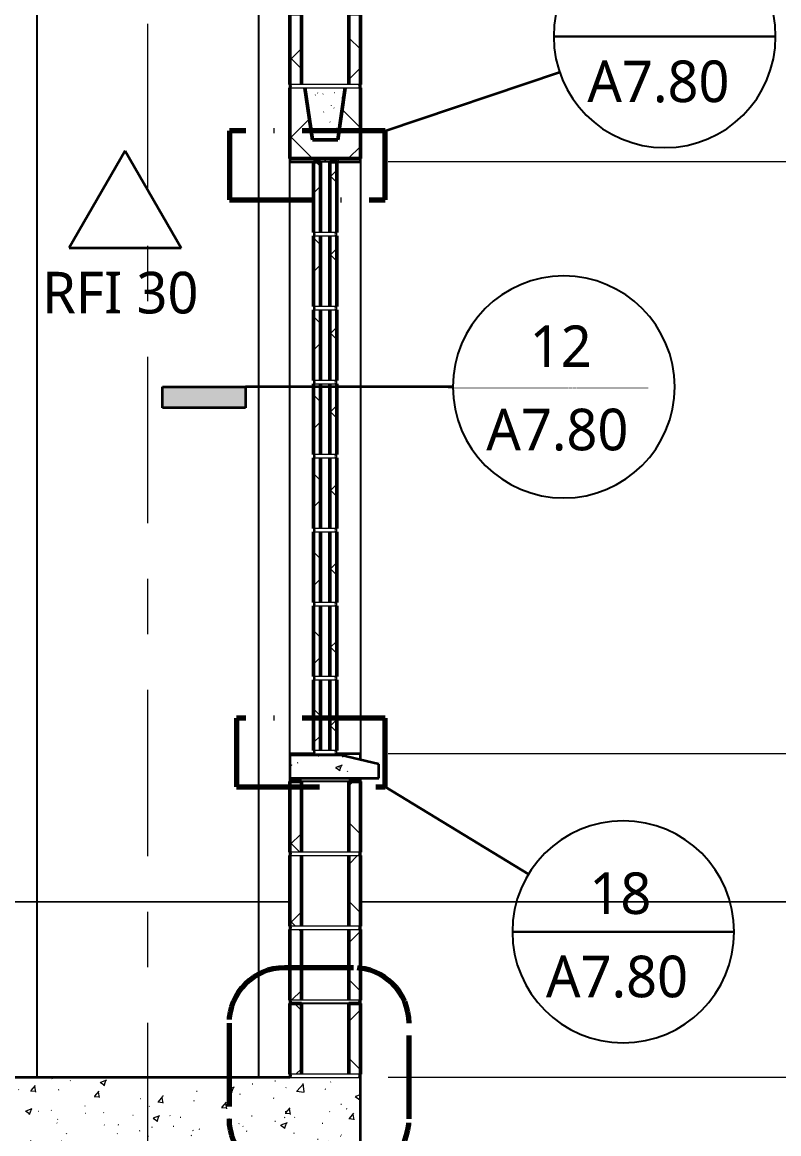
# Model space of a CAD drawing. Header units: inches. Extents: x 6 to 8416, y -388 to 6104.
# Drawn here: x 112 to 193.8, y 5083.9 to 5204.1 of the extents above; entities that cross this region are included whole.
import ezdxf

# ---------------------------------------------------------------- set-up
doc = ezdxf.new("R2010")
doc.units = ezdxf.units.IN
doc.header["$MEASUREMENT"] = 0
doc.linetypes.add('Center 3_8_', pattern=[36, 18, -6, 6, -6])
doc.linetypes.add('Dash Dot 3_16_', pattern=[15, 9, -3, 0, -3])
for name, color, linetype, lineweight in [('A-ANNO-DIMS', 211, 'Continuous', 13), ('A-ANNO-DIMS-48', 211, 'Continuous', 13), ('A-ANNO-NOTE', 131, 'Continuous', 18), ('A-ANNO-SYMB', 150, 'Continuous', 13), ('A-DETL', 90, 'Continuous', 13), ('A-DETL-GENF', 92, 'Continuous', 13), ('A-FLOR', 192, 'Continuous', 18), ('A-FLOR-PATT', 8, 'Continuous', 35), ('A-GLAZ', 151, 'Continuous', 25), ('A-ROOM', 32, 'Continuous', 13), ('A-WALL', 113, 'Continuous', 25), ('A-WALL-PATT', 111, 'Continuous', 35), ('G-ANNO-REVC-IDEN', 71, 'Continuous', 35), ('G-ANNO-SYMB', 111, 'Continuous', 13), ('S-COLS', 52, 'Continuous', 25), ('S-GRID', 1, 'Continuous', 13)]:
    doc.layers.add(name, color=color, linetype=linetype, lineweight=lineweight)
doc.styles.add('Open Sans_3', font='OpenSans-Regular.ttf', dxfattribs={"height": 4.5})
doc.styles.add('Open Sans_4', font='OpenSans-Regular.ttf', dxfattribs={"height": 0.75})
doc.styles.add('Open Sans_5', font='OpenSans-Regular.ttf', dxfattribs={"width": 0.88, "height": 4.5})
doc.dimstyles.new('Linear_-_3_32_', dxfattribs={"dimscale": 12, "dimtxt": 4.83561, "dimasz": 0.375, "dimexe": 0.375, "dimexo": 0.25, "dimgap": 0.125, "dimtad": 1, "dimdec": 8, "dimrnd": 0.003906, "dimzin": 3, "dimdsep": 46, "dimlunit": 4, "dimtxsty": 'Open Sans_5', "dimblk1": 'OBLIQUE', "dimblk2": 'OBLIQUE', "dimsah": 1, "dimcen": 0.09, "dimdle": 0.375, "dimadec": 3, "dimazin": 2, "dimtfac": 1, "dimtdec": 4, "dimtix": 1, "dimtmove": 0, "dimatfit": 3, "dimfxl": 1, "dimtvp": 1, "dimtfill": 1, "dimfrac": 2, "dimtolj": 1, "dimtzin": 0, "dimarcsym": 2})
doc.dimstyles.new('Linear_-_3_32__1', dxfattribs={"dimscale": 12, "dimtxt": 4.83561, "dimasz": 0.375, "dimexe": 0.375, "dimexo": 0.25, "dimgap": 0.125, "dimtad": 1, "dimdec": 8, "dimrnd": 0.003906, "dimzin": 3, "dimdsep": 46, "dimlunit": 4, "dimtxsty": 'Open Sans_5', "dimblk1": 'OBLIQUE', "dimblk2": 'OBLIQUE', "dimsah": 1, "dimcen": 0.09, "dimdle": 0.375, "dimadec": 3, "dimazin": 2, "dimtfac": 1, "dimtdec": 4, "dimtix": 1, "dimtmove": 1, "dimatfit": 3, "dimfxl": 1, "dimtvp": 1, "dimtfill": 1, "dimfrac": 2, "dimtolj": 1, "dimtzin": 0, "dimarcsym": 2})
pattern_1 = [(50, (-751.995, 5590.484), (6.885997, -0.602097), [0.72, -7.92]), (355, (-751.995, 5590.484), (-1.331756, 7.220547), [0.576, -6.336]), (100.451, (-751.421, 5590.433), (5.55363, 6.61819), [0.61191, -6.731]), (46.184, (-751.995, 5592.404), (10.24564, -1.588925), [1.08, -11.88]), (96.636, (-751.141, 5592.271), (8.97244, 9.35152), [0.91786, -10.096]), (351.184, (-751.995, 5592.404), (8.9732, 9.35123), [0.864, -9.504]), (21, (-751.035, 5591.924), (5.730726, -3.865003), [0.72, -7.92]), (326, (-751.035, 5591.924), (2.33581, 6.96088), [0.576, -6.336]), (71.451, (-750.557, 5591.601), (8.065876, 3.09595), [0.61191, -6.731]), (37.5, (-751.9948, 5590.484), (0.116866, 3.1954784), [0.06336, -6.196, 0.06336, -6.369, -6.36]), (37.5, (-751.9948, 5590.484), (0.116866, 3.1954784), [-12.691, 0.06336, -6.297]), (7.5, (-751.995, 5590.484), (2.52543, 3.786025), [0.06336, -3.604, 0.06336, -6.052, -2.424]), (7.5, (-751.995, 5590.484), (2.52543, 3.786025), [-9.782, 0.06336, -2.361]), (327.5, (-754.1358, 5590.484), (5.1243685, -0.216176), [0.06336, -2.337, 0.06336, -7.425, -9.936]), (327.5, (-754.1358, 5590.484), (5.1243685, -0.216176), [-9.888, 0.06336, -9.873]), (317.5, (-755.096, 5590.484), (5.598326, 0.96141), [0.06336, -3.057, 0.06336, -4.909, -7.056]), (317.5, (-755.096, 5590.484), (5.598326, 0.96141), [-8.093, 0.06336, -6.993])]
pattern_2 = [(45, (-751.995, 5590.484), (-4.006467, 4.006467), []), (135, (-751.995, 5590.484), (-4.006467, -4.006467), [])]
pattern_3 = [(45, (-902.613, 5590.484), (-4.24264, 4.24264), []), (135, (-902.613, 5590.484), (-4.24264, -4.24264), [])]
pattern_4 = [(0, (-902.613, 5590.484), (15.36, 3.84), [0.6336, -10.886, 0.6336, -10.886, -61.44]), (0, (-902.613, 5590.484), (15.36, 3.84), [-23.04, 0.6336, -22.406, 0.6336, -10.886, -26.88]), (0, (-902.613, 5590.484), (15.36, 3.84), [-57.6, 0.6336, -7.046, 0.6336, -18.566]), (120, (-896.853, 5592.404), (-11.005538, 11.38215), [0.6336, -10.886, 0.6336, -10.886, -61.44]), (120, (-896.853, 5592.404), (-11.005538, 11.38215), [-23.04, 0.6336, -22.406, 0.6336, -10.886, -26.88]), (120, (-896.853, 5592.404), (-11.005538, 11.38215), [-57.6, 0.6336, -7.046, 0.6336, -18.566]), (240, (-894.933, 5600.084), (-4.354462, -15.22215), [0.6336, -10.886, 0.6336, -10.886, -61.44]), (240, (-894.933, 5600.084), (-4.354462, -15.22215), [-23.04, 0.6336, -22.406, 0.6336, -10.886, -26.88]), (240, (-894.933, 5600.084), (-4.354462, -15.22215), [-57.6, 0.6336, -7.046, 0.6336, -18.566])]

# ---------------------------------------------------------------- blocks, each defined once
blk = doc.blocks.new('Concrete-Rectangular-Column-IL - CC1 - 18 x 24-4262999-WALL SECTION - PARKING EAST')
at = {"layer": 'S-COLS'}
for p, q in [((-37.06, 5213), (-37.06, 5090)), ((-13.06, 5213), (-13.06, 5090))]:
    blk.add_line(p, q, dxfattribs=at)
blk = doc.blocks.new('WD Breeze Block-TS - 8x18-20231558-WALL SECTION - PARKING EAST')
at = {"layer": 'A-GLAZ', "lineweight": 13}
for p, q in [((-7.12, 5181.37), (-7.12, 5181)), ((-4.62, 5181), (-4.62, 5181.37)), ((-7.12, 5173.38), (-7.12, 5173)), ((-4.62, 5173), (-4.62, 5173.38)), ((-7.12, 5165.37), (-7.12, 5165)), ((-4.62, 5165), (-4.62, 5165.37)), ((-7.12, 5157.37), (-7.12, 5157)), ((-4.62, 5157), (-4.62, 5157.37)), ((-7.12, 5149.37), (-7.12, 5149.01)), ((-4.62, 5149.01), (-4.62, 5149.37)), ((-7.12, 5141.37), (-7.12, 5141)), ((-4.62, 5141), (-4.62, 5141.37)), ((-7.12, 5133.37), (-7.12, 5133)), ((-4.62, 5133), (-4.62, 5133.37)), ((-7.12, 5125.37), (-7.12, 5125)), ((-4.62, 5125), (-4.62, 5125.37))]:
    blk.add_line(p, q, dxfattribs=at)
blk = doc.blocks.new('04 CMU-2Core-Section-AM - 8_ x 8_ x 16_ SMOOTH-19714550-WALL SECTION - PARKING EAST')
at = {"layer": 'A-DETL-GENF'}
h = blk.add_hatch(dxfattribs=at)
h.set_pattern_fill('FP_10', color=256, style=0, pattern_type=2)
h.set_pattern_definition(pattern_3)
h.paths.add_polyline_path([(-9.69, 5098.37), (-8.44, 5098.37), (-8.44, 5106), (-9.69, 5106), (-9.69, 5100.41)])
h.paths.add_polyline_path([(-3.31, 5098.37), (-2.06, 5098.37), (-2.06, 5106), (-3.31, 5106), (-3.31, 5100.41)])
at = {"layer": 'A-DETL-GENF', "lineweight": 50}
for p, q in [((-9.69, 5106), (-9.69, 5098.37)), ((-8.44, 5106), (-8.44, 5098.37)), ((-3.31, 5098.37), (-3.31, 5106)), ((-2.06, 5098.37), (-2.06, 5106))]:
    blk.add_line(p, q, dxfattribs=at)
at = {"layer": 'A-DETL-GENF', "lineweight": 18}
blk.add_line((-2.06, 5098.37), (-9.69, 5098.37), dxfattribs=at)
for centre, start, end in [((-9.69, 5098.19), 270, 90), ((-2.06, 5098.19), 90, 270)]:
    blk.add_arc(centre, 0.188, start, end, dxfattribs=at)
blk = doc.blocks.new('04 CMU-2Core-Section-AM - 8_ x 8_ x 16_ SMOOTH-V17-WALL SECTION - PARKING EAST')
at = {"layer": 'A-DETL-GENF'}
h = blk.add_hatch(dxfattribs=at)
h.set_pattern_fill('FP_10', color=256, style=0, pattern_type=2)
h.set_pattern_definition(pattern_3)
h.paths.add_polyline_path([(-9.69, 5106.37), (-8.44, 5106.37), (-8.44, 5114), (-9.69, 5114), (-9.69, 5109.05)])
h.paths.add_polyline_path([(-3.31, 5106.37), (-2.06, 5106.37), (-2.06, 5114), (-3.31, 5114), (-3.31, 5109.05)])
at = {"layer": 'A-DETL-GENF', "lineweight": 50}
for p, q in [((-9.69, 5114), (-9.69, 5106.37)), ((-8.44, 5114), (-8.44, 5106.37)), ((-3.31, 5106.37), (-3.31, 5114)), ((-2.06, 5106.37), (-2.06, 5114))]:
    blk.add_line(p, q, dxfattribs=at)
at = {"layer": 'A-DETL-GENF', "lineweight": 18}
for p, q in [((-2.06, 5106.37), (-9.69, 5106.37)), ((-9.69, 5106), (-2.06, 5106))]:
    blk.add_line(p, q, dxfattribs=at)
for centre, start, end in [((-9.69, 5106.19), 270, 90), ((-2.06, 5106.19), 90, 270)]:
    blk.add_arc(centre, 0.188, start, end, dxfattribs=at)
blk = doc.blocks.new('04 CMU-2Core-Section-AM - 8_ x 8_ x 16_ SMOOTH-V18-WALL SECTION - PARKING EAST')
at = {"layer": 'A-DETL-GENF'}
h = blk.add_hatch(dxfattribs=at)
h.set_pattern_fill('FP_10', color=256, style=0, pattern_type=2)
h.set_pattern_definition(pattern_3)
h.paths.add_polyline_path([(-9.69, 5114.37), (-8.44, 5114.37), (-8.44, 5122), (-9.69, 5122), (-9.69, 5117.69)])
h.paths.add_polyline_path([(-3.31, 5114.37), (-2.06, 5114.37), (-2.06, 5122), (-3.31, 5122), (-3.31, 5117.69)])
at = {"layer": 'A-DETL-GENF', "lineweight": 50}
for p, q in [((-9.69, 5122), (-9.69, 5114.37)), ((-8.44, 5122), (-9.69, 5122)), ((-8.44, 5122), (-8.44, 5114.37)), ((-2.06, 5122), (-3.31, 5122)), ((-3.31, 5114.37), (-3.31, 5122)), ((-2.06, 5114.37), (-2.06, 5122))]:
    blk.add_line(p, q, dxfattribs=at)
at = {"layer": 'A-DETL-GENF', "lineweight": 25}
blk.add_line((-3.31, 5122), (-8.44, 5122), dxfattribs=at)
at = {"layer": 'A-DETL-GENF', "lineweight": 18}
for p, q in [((-2.06, 5114.37), (-9.69, 5114.37)), ((-9.69, 5114), (-2.06, 5114))]:
    blk.add_line(p, q, dxfattribs=at)
for centre, start, end in [((-9.69, 5114.19), 270, 90), ((-2.06, 5114.19), 90, 270)]:
    blk.add_arc(centre, 0.188, start, end, dxfattribs=at)
blk = doc.blocks.new('04 CMU-2Core-Section-AM - 8_ x 8_ x 16_ SMOOTH-V19-WALL SECTION - PARKING EAST')
at = {"layer": 'A-DETL-GENF'}
h = blk.add_hatch(dxfattribs=at)
h.set_pattern_fill('FP_10', color=256, style=0, pattern_type=2)
h.set_pattern_definition(pattern_3)
h.paths.add_polyline_path([(-9.69, 5090.37), (-8.44, 5090.37), (-8.44, 5098), (-9.69, 5098), (-9.69, 5091.77)])
h.paths.add_polyline_path([(-3.31, 5090.37), (-2.06, 5090.37), (-2.06, 5098), (-3.31, 5098), (-3.31, 5091.77)])
h = blk.add_hatch(dxfattribs=at)
h.set_pattern_fill('FP_11', color=256, style=0, pattern_type=2)
h.set_pattern_definition(pattern_4)
h.paths.add_polyline_path([(-5.1, 5090), (-2.11, 5090.01), (-2.19, 5090.05), (-2.24, 5090.14), (-2.24, 5090.24), (-2.19, 5090.32), (-2.11, 5090.37), (-2.06, 5090.37), (-9.64, 5090.37), (-9.55, 5090.32), (-9.5, 5090.24), (-9.5, 5090.14), (-9.55, 5090.05), (-9.64, 5090.01), (-9.69, 5090)])
at = {"layer": 'A-DETL-GENF', "lineweight": 50}
for p, q in [((-9.69, 5098), (-9.69, 5090.37)), ((-8.44, 5098), (-9.69, 5098)), ((-8.44, 5098), (-8.44, 5090.37)), ((-2.06, 5098), (-3.31, 5098)), ((-3.31, 5090.37), (-3.31, 5098)), ((-2.06, 5090.37), (-2.06, 5098))]:
    blk.add_line(p, q, dxfattribs=at)
at = {"layer": 'A-DETL-GENF', "lineweight": 25}
blk.add_line((-3.31, 5098), (-8.44, 5098), dxfattribs=at)
at = {"layer": 'A-DETL-GENF', "lineweight": 18}
for p, q in [((-2.06, 5090.37), (-9.69, 5090.37)), ((-9.69, 5090), (-2.06, 5090))]:
    blk.add_line(p, q, dxfattribs=at)
for centre, start, end in [((-9.69, 5090.19), 270, 90), ((-2.06, 5090.19), 90, 270)]:
    blk.add_arc(centre, 0.188, start, end, dxfattribs=at)
blk = doc.blocks.new('04 Bond Beam-Common-Section-AM - 8_ x 8_ x 16_-12375616-WALL SECTION - PARKING EAST')
at = {"layer": 'A-DETL-GENF'}
h = blk.add_hatch(dxfattribs=at)
h.set_pattern_fill('FP_10', color=256, style=0, pattern_type=2)
h.set_pattern_definition(pattern_3)
h.paths.add_polyline_path([(-5.1, 5189.37), (-2.06, 5189.37), (-2.06, 5197), (-3.69, 5197), (-4.5, 5191.37), (-7.25, 5191.37), (-8.06, 5197), (-9.69, 5197), (-9.69, 5189.37), (-8.13, 5189.37)])
h = blk.add_hatch(dxfattribs=at)
h.set_pattern_fill('FP_12', color=256, style=0, pattern_type=2)
h.set_pattern_definition([(37.5, (-902.613, 5590.484), (-0.0945823, 2.8895346), [0.0375, -2.28, 0.0375, -2.55, -2.475]), (37.5, (-902.613, 5590.484), (-0.0945823, 2.8895346), [-4.905, 0.0375, -2.437]), (7.5, (-902.613, 5590.484), (2.654235, 4.232658), [0.0375, -1.23, 0.0375, -2.055, -0.825]), (7.5, (-902.613, 5590.484), (2.654235, 4.232658), [-3.36, 0.0375, -0.7875]), (327.5, (-904.458, 5590.484), (4.6711285, 0.008542), [0.0375, -0.75, 0.0375, -2.7, -3.562]), (327.5, (-904.458, 5590.484), (4.6711285, 0.008542), [-3.525, 0.0375, -3.525]), (317.5, (-904.458, 5590.484), (4.509116, 1.316581), [0.0375, -0.375, 0.0375, -1.77, -2.062]), (317.5, (-904.458, 5590.484), (4.509116, 1.316581), [-2.22, 0.0375, -2.025])])
h.paths.add_polyline_path([(-7.25, 5191.37), (-4.5, 5191.37), (-3.69, 5197), (-8.06, 5197), (-7.62, 5193.93)])
at = {"layer": 'A-DETL-GENF', "lineweight": 50}
for p, q in [((-9.69, 5197), (-9.69, 5189.37)), ((-7.25, 5191.37), (-8.06, 5197)), ((-3.69, 5197), (-4.5, 5191.37)), ((-2.06, 5189.37), (-2.06, 5197)), ((-4.5, 5191.37), (-7.25, 5191.37)), ((-9.69, 5189.37), (-2.06, 5189.37))]:
    blk.add_line(p, q, dxfattribs=at)
blk = doc.blocks.new('04 CMU-2Core-Section-AM - 8_ x 2_ x 8_-17009291-WALL SECTION - PARKING EAST')
at = {"layer": 'A-DETL-GENF'}
h = blk.add_hatch(dxfattribs=at)
h.set_pattern_fill('FP_10', color=256, style=0, pattern_type=2)
h.set_pattern_definition(pattern_3)
h.paths.add_polyline_path([(-7.07, 5125.37), (-6.37, 5125.37), (-6.37, 5133), (-7.12, 5133), (-7.12, 5125.37)])
h.paths.add_polyline_path([(-5.1, 5125.37), (-4.62, 5125.37), (-4.62, 5133), (-5.37, 5133), (-5.37, 5125.37)])
at = {"layer": 'A-DETL-GENF', "lineweight": 50}
for p, q in [((-7.12, 5133), (-7.12, 5125.37)), ((-6.37, 5133), (-6.37, 5125.37)), ((-5.37, 5125.37), (-5.37, 5133)), ((-4.62, 5125.37), (-4.62, 5133))]:
    blk.add_line(p, q, dxfattribs=at)
at = {"layer": 'A-DETL-GENF', "lineweight": 18}
for p, q in [((-4.62, 5125.37), (-7.12, 5125.37)), ((-7.12, 5125), (-4.62, 5125))]:
    blk.add_line(p, q, dxfattribs=at)
for centre, start, end in [((-7.12, 5125.19), 270, 90), ((-4.62, 5125.19), 90, 270)]:
    blk.add_arc(centre, 0.188, start, end, dxfattribs=at)
blk = doc.blocks.new('04 CMU-2Core-Section-AM - 8_ x 2_ x 8_-V24-WALL SECTION - PARKING EAST')
at = {"layer": 'A-DETL-GENF'}
h = blk.add_hatch(dxfattribs=at)
h.set_pattern_fill('FP_10', color=256, style=0, pattern_type=2)
h.set_pattern_definition(pattern_3)
h.paths.add_polyline_path([(-7.12, 5133.37), (-6.37, 5133.37), (-6.37, 5141), (-7.12, 5141), (-7.12, 5133.89)])
h.paths.add_polyline_path([(-4.62, 5133.37), (-4.62, 5141), (-5.37, 5141), (-5.37, 5133.37), (-5.1, 5133.37)])
at = {"layer": 'A-DETL-GENF', "lineweight": 50}
for p, q in [((-7.12, 5141), (-7.12, 5133.37)), ((-6.37, 5141), (-6.37, 5133.37)), ((-5.37, 5133.37), (-5.37, 5141)), ((-4.62, 5133.37), (-4.62, 5141))]:
    blk.add_line(p, q, dxfattribs=at)
at = {"layer": 'A-DETL-GENF', "lineweight": 18}
for p, q in [((-4.62, 5133.37), (-7.12, 5133.37)), ((-7.12, 5133), (-4.62, 5133))]:
    blk.add_line(p, q, dxfattribs=at)
for centre, start, end in [((-7.12, 5133.19), 270, 90), ((-4.62, 5133.19), 90, 270)]:
    blk.add_arc(centre, 0.188, start, end, dxfattribs=at)
blk = doc.blocks.new('04 CMU-2Core-Section-AM - 8_ x 2_ x 8_-V25-WALL SECTION - PARKING EAST')
at = {"layer": 'A-DETL-GENF'}
h = blk.add_hatch(dxfattribs=at)
h.set_pattern_fill('FP_10', color=256, style=0, pattern_type=2)
h.set_pattern_definition(pattern_3)
h.paths.add_polyline_path([(-7.12, 5141.37), (-6.37, 5141.37), (-6.37, 5149), (-7.12, 5149), (-7.12, 5141.45)])
h.paths.add_polyline_path([(-5.1, 5141.37), (-4.62, 5141.37), (-4.62, 5149), (-5.37, 5149), (-5.37, 5141.37)])
at = {"layer": 'A-DETL-GENF', "lineweight": 50}
for p, q in [((-7.12, 5149), (-7.12, 5141.37)), ((-6.37, 5149), (-6.37, 5141.37)), ((-5.37, 5141.37), (-5.37, 5149)), ((-4.62, 5141.37), (-4.62, 5149))]:
    blk.add_line(p, q, dxfattribs=at)
at = {"layer": 'A-DETL-GENF', "lineweight": 18}
for p, q in [((-4.62, 5141.37), (-7.12, 5141.37)), ((-7.12, 5141), (-4.62, 5141))]:
    blk.add_line(p, q, dxfattribs=at)
for centre, start, end in [((-7.12, 5141.19), 270, 90), ((-4.62, 5141.19), 90, 270)]:
    blk.add_arc(centre, 0.188, start, end, dxfattribs=at)
blk = doc.blocks.new('04 CMU-2Core-Section-AM - 8_ x 2_ x 8_-V26-WALL SECTION - PARKING EAST')
at = {"layer": 'A-DETL-GENF'}
h = blk.add_hatch(dxfattribs=at)
h.set_pattern_fill('FP_10', color=256, style=0, pattern_type=2)
h.set_pattern_definition(pattern_3)
h.paths.add_polyline_path([(-7.12, 5149.37), (-6.37, 5149.37), (-6.37, 5157), (-7.12, 5157), (-7.12, 5150.09)])
h.paths.add_polyline_path([(-5.37, 5149.37), (-4.62, 5149.37), (-4.62, 5157), (-5.37, 5157), (-5.37, 5150.09)])
h = blk.add_hatch(dxfattribs=at)
h.set_pattern_fill('FP_11', color=256, style=0, pattern_type=2)
h.set_pattern_definition(pattern_4)
h.paths.add_polyline_path([(-6.61, 5149), (-4.67, 5149.01), (-4.76, 5149.05), (-4.8, 5149.14), (-4.8, 5149.24), (-4.76, 5149.32), (-4.67, 5149.37), (-4.62, 5149.37), (-7.07, 5149.37), (-6.99, 5149.32), (-6.94, 5149.24), (-6.94, 5149.14), (-6.99, 5149.05), (-7.07, 5149.01), (-7.12, 5149)])
at = {"layer": 'A-DETL-GENF', "lineweight": 50}
for p, q in [((-7.12, 5157), (-7.12, 5149.37)), ((-6.37, 5157), (-6.37, 5149.37)), ((-5.37, 5149.37), (-5.37, 5157)), ((-4.62, 5149.37), (-4.62, 5157))]:
    blk.add_line(p, q, dxfattribs=at)
at = {"layer": 'A-DETL-GENF', "lineweight": 18}
for p, q in [((-4.62, 5149.37), (-7.12, 5149.37)), ((-7.12, 5149), (-4.62, 5149))]:
    blk.add_line(p, q, dxfattribs=at)
for centre, start, end in [((-7.12, 5149.19), 270, 90), ((-4.62, 5149.19), 90, 270)]:
    blk.add_arc(centre, 0.188, start, end, dxfattribs=at)
blk = doc.blocks.new('04 CMU-2Core-Section-AM - 8_ x 2_ x 8_-V27-WALL SECTION - PARKING EAST')
at = {"layer": 'A-DETL-GENF'}
h = blk.add_hatch(dxfattribs=at)
h.set_pattern_fill('FP_10', color=256, style=0, pattern_type=2)
h.set_pattern_definition(pattern_3)
h.paths.add_polyline_path([(-7.12, 5157.37), (-6.37, 5157.37), (-6.37, 5165), (-7.12, 5165), (-7.12, 5157.65)])
h.paths.add_polyline_path([(-4.62, 5157.37), (-4.62, 5165), (-5.37, 5165), (-5.37, 5157.37), (-5.1, 5157.37)])
at = {"layer": 'A-DETL-GENF', "lineweight": 50}
for p, q in [((-7.12, 5165), (-7.12, 5157.37)), ((-6.37, 5165), (-6.37, 5157.37)), ((-5.37, 5157.37), (-5.37, 5165)), ((-4.62, 5157.37), (-4.62, 5165))]:
    blk.add_line(p, q, dxfattribs=at)
at = {"layer": 'A-DETL-GENF', "lineweight": 18}
for p, q in [((-4.62, 5157.37), (-7.12, 5157.37)), ((-7.12, 5157), (-4.62, 5157))]:
    blk.add_line(p, q, dxfattribs=at)
for centre, start, end in [((-7.12, 5157.19), 270, 90), ((-4.62, 5157.19), 90, 270)]:
    blk.add_arc(centre, 0.188, start, end, dxfattribs=at)
blk = doc.blocks.new('04 CMU-2Core-Section-AM - 8_ x 2_ x 8_-V28-WALL SECTION - PARKING EAST')
at = {"layer": 'A-DETL-GENF'}
h = blk.add_hatch(dxfattribs=at)
h.set_pattern_fill('FP_10', color=256, style=0, pattern_type=2)
h.set_pattern_definition(pattern_3)
h.paths.add_polyline_path([(-7.12, 5165.37), (-6.37, 5165.37), (-6.37, 5173), (-7.12, 5173), (-7.12, 5166.29)])
h.paths.add_polyline_path([(-4.62, 5165.37), (-4.62, 5173), (-5.37, 5173), (-5.37, 5165.37), (-5.1, 5165.37)])
at = {"layer": 'A-DETL-GENF', "lineweight": 50}
for p, q in [((-7.12, 5173), (-7.12, 5165.37)), ((-6.37, 5173), (-6.37, 5165.37)), ((-5.37, 5165.37), (-5.37, 5173)), ((-4.62, 5165.37), (-4.62, 5173))]:
    blk.add_line(p, q, dxfattribs=at)
at = {"layer": 'A-DETL-GENF', "lineweight": 18}
for p, q in [((-4.62, 5165.37), (-7.12, 5165.37)), ((-7.12, 5165), (-4.62, 5165))]:
    blk.add_line(p, q, dxfattribs=at)
for centre, start, end in [((-7.12, 5165.19), 270, 90), ((-4.62, 5165.19), 90, 270)]:
    blk.add_arc(centre, 0.188, start, end, dxfattribs=at)
blk = doc.blocks.new('04 CMU-2Core-Section-AM - 8_ x 2_ x 8_-V29-WALL SECTION - PARKING EAST')
at = {"layer": 'A-DETL-GENF'}
h = blk.add_hatch(dxfattribs=at)
h.set_pattern_fill('FP_10', color=256, style=0, pattern_type=2)
h.set_pattern_definition(pattern_3)
h.paths.add_polyline_path([(-7.12, 5173.37), (-6.37, 5173.37), (-6.37, 5181), (-7.12, 5181), (-7.12, 5173.85)])
h.paths.add_polyline_path([(-4.62, 5173.37), (-4.62, 5181), (-5.37, 5181), (-5.37, 5173.37), (-5.1, 5173.37)])
at = {"layer": 'A-DETL-GENF', "lineweight": 50}
for p, q in [((-7.12, 5181), (-7.12, 5173.37)), ((-6.37, 5181), (-6.37, 5173.37)), ((-5.37, 5173.37), (-5.37, 5181)), ((-4.62, 5173.37), (-4.62, 5181))]:
    blk.add_line(p, q, dxfattribs=at)
at = {"layer": 'A-DETL-GENF', "lineweight": 18}
for p, q in [((-4.62, 5173.37), (-7.12, 5173.37)), ((-7.12, 5173), (-4.62, 5173))]:
    blk.add_line(p, q, dxfattribs=at)
for centre, start, end in [((-7.12, 5173.19), 270, 90), ((-4.62, 5173.19), 90, 270)]:
    blk.add_arc(centre, 0.188, start, end, dxfattribs=at)
blk = doc.blocks.new('04 CMU-2Core-Section-AM - 8_ x 2_ x 8_-V30-WALL SECTION - PARKING EAST')
at = {"layer": 'A-DETL-GENF'}
h = blk.add_hatch(dxfattribs=at)
h.set_pattern_fill('FP_10', color=256, style=0, pattern_type=2)
h.set_pattern_definition(pattern_3)
h.paths.add_polyline_path([(-7.12, 5181.37), (-6.37, 5181.37), (-6.37, 5189), (-7.12, 5189), (-7.12, 5181.41)])
h.paths.add_polyline_path([(-5.1, 5181.37), (-4.62, 5181.37), (-4.62, 5189), (-5.37, 5189), (-5.37, 5181.37)])
at = {"layer": 'A-DETL-GENF', "lineweight": 50}
for p, q in [((-7.12, 5189), (-7.12, 5181.37)), ((-6.37, 5189), (-7.12, 5189)), ((-6.37, 5189), (-6.37, 5181.37)), ((-4.62, 5189), (-5.37, 5189)), ((-5.37, 5181.37), (-5.37, 5189)), ((-4.62, 5181.37), (-4.62, 5189))]:
    blk.add_line(p, q, dxfattribs=at)
at = {"layer": 'A-DETL-GENF', "lineweight": 25}
blk.add_line((-5.37, 5189), (-6.37, 5189), dxfattribs=at)
at = {"layer": 'A-DETL-GENF', "lineweight": 18}
for p, q in [((-4.62, 5181.37), (-7.12, 5181.37)), ((-7.12, 5181), (-4.62, 5181))]:
    blk.add_line(p, q, dxfattribs=at)
for centre, start, end in [((-7.12, 5181.19), 270, 90), ((-4.62, 5181.19), 90, 270)]:
    blk.add_arc(centre, 0.188, start, end, dxfattribs=at)
blk = doc.blocks.new('04 CMU-2Core-Section-AM - 8_ x 8_ x 16_ SMOOTH-V32-WALL SECTION - PARKING EAST')
at = {"layer": 'A-DETL-GENF'}
h = blk.add_hatch(dxfattribs=at)
h.set_pattern_fill('FP_10', color=256, style=0, pattern_type=2)
h.set_pattern_definition(pattern_3)
h.paths.add_polyline_path([(-9.69, 5197.37), (-8.44, 5197.37), (-8.44, 5205), (-9.69, 5205), (-9.69, 5204.08)])
h.paths.add_polyline_path([(-3.31, 5197.37), (-2.06, 5197.37), (-2.06, 5205), (-3.31, 5205), (-3.31, 5204.08)])
h = blk.add_hatch(dxfattribs=at)
h.set_pattern_fill('FP_11', color=256, style=0, pattern_type=2)
h.set_pattern_definition(pattern_4)
h.paths.add_polyline_path([(-5.1, 5197), (-2.11, 5197.01), (-2.19, 5197.05), (-2.24, 5197.14), (-2.24, 5197.24), (-2.19, 5197.32), (-2.11, 5197.37), (-2.06, 5197.37), (-9.64, 5197.37), (-9.55, 5197.32), (-9.5, 5197.24), (-9.5, 5197.14), (-9.55, 5197.05), (-9.64, 5197.01), (-9.69, 5197)])
at = {"layer": 'A-DETL-GENF', "lineweight": 50}
for p, q in [((-9.69, 5205), (-9.69, 5197.37)), ((-8.44, 5205), (-9.69, 5205)), ((-8.44, 5205), (-8.44, 5197.37)), ((-2.06, 5205), (-3.31, 5205)), ((-3.31, 5197.37), (-3.31, 5205)), ((-2.06, 5197.37), (-2.06, 5205))]:
    blk.add_line(p, q, dxfattribs=at)
at = {"layer": 'A-DETL-GENF', "lineweight": 25}
blk.add_line((-3.31, 5205), (-8.44, 5205), dxfattribs=at)
at = {"layer": 'A-DETL-GENF', "lineweight": 18}
for p, q in [((-2.06, 5197.37), (-9.69, 5197.37)), ((-9.69, 5197), (-2.06, 5197))]:
    blk.add_line(p, q, dxfattribs=at)
for centre, start, end in [((-9.69, 5197.19), 270, 90), ((-2.06, 5197.19), 90, 270)]:
    blk.add_arc(centre, 0.188, start, end, dxfattribs=at)
blk = doc.blocks.new('Drafting View - CDs-920680-WALL SECTION - PARKING EAST')
at = {"layer": 'A-ANNO-NOTE', "lineweight": 25}
for p, q in [((14.38, 5105.77), (38.38, 5105.77)), ((38.38, 5105.77), (14.38, 5105.77))]:
    blk.add_line(p, q, dxfattribs=at)
for start, end in [(0, 180), (180, 0)]:
    blk.add_arc((26.38, 5105.77), 12, start, end, dxfattribs=at)
blk = doc.blocks.new('Drafting View - Rec_Horizontal_3_16_ x 3_64_-800513-WALL SECTION - PARKING EAST')
at = {"layer": 'G-ANNO-SYMB'}
blk.add_hatch(color=256, dxfattribs=at).paths.add_polyline_path([(-14.47, 5162.42), (-14.47, 5164.67), (-23.47, 5164.67), (-23.47, 5162.42)])
at = {"layer": 'G-ANNO-SYMB', "lineweight": 35}
for p, q in [((-23.47, 5162.42), (-23.47, 5164.67)), ((-23.47, 5164.67), (-14.47, 5164.67)), ((-14.47, 5164.67), (-14.47, 5162.42)), ((-14.47, 5162.42), (-23.47, 5162.42))]:
    blk.add_line(p, q, dxfattribs=at)
blk = doc.blocks.new('Drafting View - CDs_Detail _No Arrow_-919857-WALL SECTION - PARKING EAST')
at = {"layer": 'A-ANNO-NOTE', "lineweight": 25}
for start, end in [(360, 180), (180, 360)]:
    blk.add_arc((19.94, 5164.67), 12, start, end, dxfattribs=at)
blk = doc.blocks.new('DIMBLOCK2-WALL SECTION - PARKING EAST')
at = {"layer": 'A-ANNO-DIMS-48'}
for p, q in [((248.54, 5193.5), (248.54, 5125)), ((248.54, 5189), (151.56, 5189)), ((248.54, 5189), (253.04, 5189)), ((248.54, 5125), (151.56, 5125)), ((248.54, 5125), (253.04, 5125))]:
    blk.add_line(p, q, dxfattribs=at)
at = {"layer": 'A-ANNO-DIMS-48', "lineweight": 50}
for p, q in [((248.54, 5189), (246.29, 5191.25)), ((248.54, 5189), (250.79, 5186.75)), ((248.54, 5125), (246.29, 5127.25)), ((248.54, 5125), (250.79, 5122.75))]:
    blk.add_line(p, q, dxfattribs=at)
at = {"layer": 'A-ANNO-DIMS-48', "color": 0, "insert": (240.99, 5149.96), "char_height": 4.5, "width": 16.8901, "attachment_point": 1, "rotation": 90, "line_spacing_factor": 1.151336, "style": 'Open Sans_5', "bg_fill": 3, "box_fill_scale": 1.25, "bg_fill_color": 256, "bg_fill_true_color": 13158600, "bg_fill_transparency": 0}
blk.add_mtext('5\' - 4"', dxfattribs=at)
blk = doc.blocks.new('_Oblique')
at = {"color": 0, "linetype": 'ByBlock', "lineweight": -2}
blk.add_line((-0.5, -0.5), (0.5, 0.5), dxfattribs=at)
blk = doc.blocks.new('DIMBLOCK3-WALL SECTION - PARKING EAST')
at = {"layer": 'A-ANNO-DIMS-48', "lineweight": 50}
for p, q in [((248.54, 5125), (246.29, 5127.25)), ((248.54, 5125), (250.79, 5122.75)), ((248.54, 5090), (246.29, 5092.25)), ((248.54, 5090), (250.79, 5087.75))]:
    blk.add_line(p, q, dxfattribs=at)
at = {"layer": 'A-ANNO-DIMS-48'}
for p, q in [((248.54, 5125), (151.56, 5125)), ((248.54, 5125), (248.54, 5090)), ((248.54, 5125), (253.04, 5125)), ((248.54, 5090), (151.56, 5090)), ((248.54, 5090), (253.04, 5090))]:
    blk.add_line(p, q, dxfattribs=at)
at = {"layer": 'A-ANNO-DIMS-48', "color": 0, "insert": (240.99, 5098.91), "char_height": 4.5, "width": 20.6204, "attachment_point": 1, "rotation": 90, "line_spacing_factor": 1.151336, "style": 'Open Sans_5', "bg_fill": 3, "box_fill_scale": 1.25, "bg_fill_color": 256, "bg_fill_true_color": 13158600, "bg_fill_transparency": 0}
blk.add_mtext('2\' - 11"', dxfattribs=at)
blk = doc.blocks.new('DIMBLOCK4-WALL SECTION - PARKING EAST')
at = {"layer": 'A-ANNO-DIMS-48', "lineweight": 50}
for p, q in [((248.54, 5090), (246.29, 5092.25)), ((248.54, 5090), (250.79, 5087.75)), ((248.54, 5085), (246.29, 5087.25)), ((248.54, 5085), (250.79, 5082.75))]:
    blk.add_line(p, q, dxfattribs=at)
at = {"layer": 'A-ANNO-DIMS-48'}
for p, q in [((248.54, 5090), (151.56, 5090)), ((248.54, 5090), (248.54, 5080.5)), ((248.54, 5090), (253.04, 5090)), ((248.54, 5085), (243.08, 5085)), ((248.54, 5085), (253.04, 5085))]:
    blk.add_line(p, q, dxfattribs=at)
blk.add_ellipse((248.54, 5080.74), major_axis=(0, 6.76), ratio=0.860822, start_param=0, end_param=1.570796, dxfattribs=at)
at = {"layer": 'A-ANNO-DIMS-48', "color": 0, "insert": (240.99, 5075.47), "char_height": 4.5, "width": 6.3208, "attachment_point": 1, "rotation": 90, "line_spacing_factor": 1.151336, "style": 'Open Sans_5', "bg_fill": 3, "box_fill_scale": 1.25, "bg_fill_color": 256, "bg_fill_true_color": 13158600, "bg_fill_transparency": 0}
blk.add_mtext('5"', dxfattribs=at)
blk = doc.blocks.new('TAG Revision-AM1 - Delta with Description-12446054-WALL SECTION - PARKING EAST')
at = {"layer": 'G-ANNO-REVC-IDEN'}
for p, q in [((-27.51, 5190.2), (-33.57, 5179.7)), ((-27.51, 5190.2), (-21.45, 5179.7)), ((-33.57, 5179.7), (-21.45, 5179.7))]:
    blk.add_line(p, q, dxfattribs=at)

msp = doc.modelspace()

# ---------------------------------------------------------------- hatches: boundary and pattern name
at = {"layer": 'A-DETL-GENF'}
h = msp.add_hatch(dxfattribs=at)
h.set_pattern_fill('FP_1', color=135, style=0, pattern_type=2)
h.set_pattern_definition(pattern_1)
h.paths.add_polyline_path([(150.55738982, 5122.375), (150.55738982, 5123.875), (146.43238982, 5124.875), (140.93238982, 5124.875), (140.93238982, 5122.375), (148.53951482, 5122.375)])
at = {"layer": 'A-FLOR-PATT', "lineweight": 13}
h = msp.add_hatch(dxfattribs=at)
h.set_pattern_fill('FP_1', color=256, style=0, pattern_type=2)
h.set_pattern_definition(pattern_1)
h.paths.add_polyline_path([(138.55738982, 5082), (148.55738982, 5082), (148.55738982, 5090), (36.66538982, 5090), (36.66538982, 5082)])
at = {"layer": 'A-WALL-PATT', "lineweight": 13}
h = msp.add_hatch(dxfattribs=at)
h.set_pattern_fill('FP_4', color=256, style=0, pattern_type=2)
h.set_pattern_definition(pattern_2)
h.paths.add_polyline_path([(140.93238982, 5090), (141.02613982, 5090.02512024), (141.09476958, 5090.09375), (141.11988982, 5090.1875), (141.09476958, 5090.28125), (141.02613982, 5090.34987976), (140.93238982, 5090.36861109), (140.93238982, 5090.00638891)])
h.paths.add_polyline_path([(148.55738982, 5090), (148.55738982, 5090.375), (148.46363982, 5090.34987976), (148.39501006, 5090.28125), (148.36988982, 5090.1875), (148.39501006, 5090.09375), (148.46363982, 5090.02512024), (148.50886125, 5090.00638891)])
h.paths.add_polyline_path([(140.93238982, 5098), (141.02613982, 5098.02512024), (141.09476958, 5098.09375), (141.11988982, 5098.1875), (141.09476958, 5098.28125), (141.02613982, 5098.34987976), (140.93238982, 5098.36861109), (140.93238982, 5098.00638891)])
h.paths.add_polyline_path([(148.55738982, 5098), (148.55738982, 5098.375), (148.46363982, 5098.34987976), (148.39501006, 5098.28125), (148.36988982, 5098.1875), (148.39501006, 5098.09375), (148.46363982, 5098.02512024), (148.50886125, 5098.00638891)])
h.paths.add_polyline_path([(148.55738982, 5106), (148.55738982, 5106.375), (148.46363982, 5106.34987976), (148.39501006, 5106.28125), (148.36988982, 5106.1875), (148.39501006, 5106.09375), (148.46363982, 5106.02512024), (148.50886125, 5106.00638891)])
h.paths.add_polyline_path([(140.93238982, 5106), (141.02613982, 5106.02512024), (141.09476958, 5106.09375), (141.11988982, 5106.1875), (141.09476958, 5106.28125), (141.02613982, 5106.34987976), (140.93238982, 5106.36861109), (140.93238982, 5106.00638891)])
h.paths.add_polyline_path([(140.93238982, 5114), (141.02613982, 5114.02512024), (141.09476958, 5114.09375), (141.11988982, 5114.1875), (141.09476958, 5114.28125), (141.02613982, 5114.34987976), (140.93238982, 5114.36861109), (140.93238982, 5114.00638891)])
h.paths.add_polyline_path([(148.55738982, 5114), (148.55738982, 5114.375), (148.46363982, 5114.34987976), (148.39501006, 5114.28125), (148.36988982, 5114.1875), (148.39501006, 5114.09375), (148.46363982, 5114.02512024), (148.50886125, 5114.00638891)])
h.paths.add_polyline_path([(145.51588982, 5122), (148.55738982, 5122.00910938), (148.53951482, 5122.375), (140.93238982, 5122.375), (140.93238982, 5122), (142.18238982, 5122)])
h.paths.add_polyline_path([(148.55738982, 5124.35984848), (148.53951482, 5125), (140.93238982, 5125), (140.93238982, 5124.875), (146.43238982, 5124.875), (148.53951482, 5124.36418182)])
h.paths.add_polyline_path([(142.49226482, 5189), (148.55738982, 5189), (148.53951482, 5189.375), (140.93238982, 5189.375), (140.93238982, 5189)])
h.paths.add_polyline_path([(148.55738982, 5197), (148.55738982, 5197.375), (148.46363982, 5197.34987976), (148.39501006, 5197.28125), (148.36988982, 5197.1875), (148.39501006, 5197.09375), (148.46363982, 5197.02512024), (148.50886125, 5197.00638891)])
h.paths.add_polyline_path([(140.93238982, 5197), (141.02613982, 5197.02512024), (141.09476958, 5197.09375), (141.11988982, 5197.1875), (141.09476958, 5197.28125), (141.02613982, 5197.34987976), (140.93238982, 5197.36861109), (140.93238982, 5197.00638891)])
h = msp.add_hatch(dxfattribs=at)
h.set_pattern_fill('FP_4', color=256, style=0, pattern_type=2)
h.set_pattern_definition(pattern_2)
h.paths.add_polyline_path([(140.93238982, 5090), (141.02613982, 5090.02512024), (141.09476958, 5090.09375), (141.11988982, 5090.1875), (141.09476958, 5090.28125), (141.02613982, 5090.34987976), (140.93238982, 5090.36861109), (140.93238982, 5090.00638891)])
h.paths.add_polyline_path([(148.55738982, 5090), (148.55738982, 5090.375), (148.46363982, 5090.34987976), (148.39501006, 5090.28125), (148.36988982, 5090.1875), (148.39501006, 5090.09375), (148.46363982, 5090.02512024), (148.50886125, 5090.00638891)])
h.paths.add_polyline_path([(140.93238982, 5098), (141.02613982, 5098.02512024), (141.09476958, 5098.09375), (141.11988982, 5098.1875), (141.09476958, 5098.28125), (141.02613982, 5098.34987976), (140.93238982, 5098.36861109), (140.93238982, 5098.00638891)])
h.paths.add_polyline_path([(148.55738982, 5098), (148.55738982, 5098.375), (148.46363982, 5098.34987976), (148.39501006, 5098.28125), (148.36988982, 5098.1875), (148.39501006, 5098.09375), (148.46363982, 5098.02512024), (148.50886125, 5098.00638891)])
h.paths.add_polyline_path([(148.55738982, 5106), (148.55738982, 5106.375), (148.46363982, 5106.34987976), (148.39501006, 5106.28125), (148.36988982, 5106.1875), (148.39501006, 5106.09375), (148.46363982, 5106.02512024), (148.50886125, 5106.00638891)])
h.paths.add_polyline_path([(140.93238982, 5106), (141.02613982, 5106.02512024), (141.09476958, 5106.09375), (141.11988982, 5106.1875), (141.09476958, 5106.28125), (141.02613982, 5106.34987976), (140.93238982, 5106.36861109), (140.93238982, 5106.00638891)])
h.paths.add_polyline_path([(140.93238982, 5114), (141.02613982, 5114.02512024), (141.09476958, 5114.09375), (141.11988982, 5114.1875), (141.09476958, 5114.28125), (141.02613982, 5114.34987976), (140.93238982, 5114.36861109), (140.93238982, 5114.00638891)])
h.paths.add_polyline_path([(148.55738982, 5114), (148.55738982, 5114.375), (148.46363982, 5114.34987976), (148.39501006, 5114.28125), (148.36988982, 5114.1875), (148.39501006, 5114.09375), (148.46363982, 5114.02512024), (148.50886125, 5114.00638891)])
h.paths.add_polyline_path([(145.51588982, 5122), (148.55738982, 5122.00910938), (148.53951482, 5122.375), (140.93238982, 5122.375), (140.93238982, 5122), (142.18238982, 5122)])
h.paths.add_polyline_path([(148.55738982, 5124.35984848), (148.53951482, 5125), (140.93238982, 5125), (140.93238982, 5124.875), (146.43238982, 5124.875), (148.53951482, 5124.36418182)])
h.paths.add_polyline_path([(142.49226482, 5189), (148.55738982, 5189), (148.53951482, 5189.375), (140.93238982, 5189.375), (140.93238982, 5189)])
h.paths.add_polyline_path([(148.55738982, 5197), (148.55738982, 5197.375), (148.46363982, 5197.34987976), (148.39501006, 5197.28125), (148.36988982, 5197.1875), (148.39501006, 5197.09375), (148.46363982, 5197.02512024), (148.50886125, 5197.00638891)])
h.paths.add_polyline_path([(140.93238982, 5197), (141.02613982, 5197.02512024), (141.09476958, 5197.09375), (141.11988982, 5197.1875), (141.09476958, 5197.28125), (141.02613982, 5197.34987976), (140.93238982, 5197.36861109), (140.93238982, 5197.00638891)])

# ---------------------------------------------------------------- linework, layer by layer
at = {"layer": 'A-ANNO-SYMB', "lineweight": 35}
for p, q in [((151.26101814, 5192.34119837), (170.10898803, 5198.70402828)), ((151.26101814, 5121.42471753), (166.74705773, 5112.00558735))]:
    msp.add_line(p, q, dxfattribs=at)
at = {"layer": 'A-ANNO-SYMB', "linetype": 'Dash Dot 3_16_', "lineweight": 70}
for p, q in [((134.40302876, 5192.34119837), (134.40302876, 5184.89527641)), ((151.26101814, 5192.34119837), (134.40302876, 5192.34119837)), ((151.26101814, 5184.89527641), (151.26101814, 5192.34119837)), ((134.40302876, 5184.89527641), (151.26101814, 5184.89527641)), ((135.14584214, 5128.87063949), (135.14584214, 5121.42471753)), ((151.26101814, 5128.87063949), (135.14584214, 5128.87063949)), ((151.26101814, 5121.42471753), (151.26101814, 5128.87063949)), ((135.14584214, 5121.42471753), (151.26101814, 5121.42471753)), ((147.82542864, 5101.88229484), (140.35406135, 5101.88229484)), ((134.35406135, 5095.88229484), (134.35406135, 5085.55314135)), ((153.82542864, 5085.55314135), (153.82542864, 5095.88229484))]:
    msp.add_line(p, q, dxfattribs=at)
for centre, start, end in [((140.35406135, 5095.88229484), 90, 180), ((147.82542864, 5095.88229484), 0, 90), ((140.35406135, 5085.55314135), 180, 270), ((147.82542864, 5085.55314135), 270, 0)]:
    msp.add_arc(centre, 6, start, end, dxfattribs=at)
at = {"layer": 'A-DETL', "lineweight": 35}
for p, q in [((146.43238982, 5124.875), (140.93238982, 5124.875)), ((140.93238982, 5124.875), (140.93238982, 5122.375)), ((150.55738982, 5123.875), (146.43238982, 5124.875)), ((150.55738982, 5122.375), (150.55738982, 5123.875)), ((140.93238982, 5122.375), (150.55738982, 5122.375))]:
    msp.add_line(p, q, dxfattribs=at)
at = {"layer": 'A-FLOR', "lineweight": 35}
for p, q in [((140.93238982, 5090), (36.66538982, 5090)), ((148.55738982, 5082), (148.55738982, 5090))]:
    msp.add_line(p, q, dxfattribs=at)
at = {"layer": 'A-ROOM'}
for p, q in [((36.66538982, 5109), (140.93238982, 5109)), ((140.93238982, 5109), (36.66538982, 5109)), ((36.66538982, 5109), (140.93238982, 5109)), ((140.93238982, 5109), (36.66538982, 5109)), ((36.66538982, 5109), (140.93238982, 5109)), ((113.55738982, 5109), (36.66538982, 5109)), ((113.55738982, 5109), (137.55738982, 5109)), ((137.55738982, 5109), (113.55738982, 5109)), ((113.55738982, 5109), (137.55738982, 5109)), ((137.55738982, 5109), (113.55738982, 5109)), ((113.55738982, 5109), (137.55738982, 5109)), ((137.55738982, 5109), (113.55738982, 5109)), ((113.55738982, 5109), (137.55738982, 5109)), ((137.55738982, 5109), (113.55738982, 5109)), ((140.93238982, 5109), (113.55738982, 5109)), ((113.55738982, 5109), (140.93238982, 5109)), ((140.93238982, 5109), (113.55738982, 5109)), ((113.55738982, 5109), (140.93238982, 5109)), ((140.93238982, 5109), (113.55738982, 5109)), ((113.55738982, 5109), (140.93238982, 5109)), ((140.93238982, 5109), (113.55738982, 5109)), ((113.55738982, 5109), (140.93238982, 5109)), ((140.93238982, 5109), (113.55738982, 5109)), ((113.55738982, 5109), (140.93238982, 5109)), ((140.93238982, 5109), (113.55738982, 5109)), ((113.55738982, 5109), (140.93238982, 5109)), ((140.93238982, 5109), (113.55738982, 5109)), ((148.55738982, 5109), (230.17738982, 5109)), ((230.17738982, 5109), (148.55738982, 5109))]:
    msp.add_line(p, q, dxfattribs=at)
at = {"layer": 'A-WALL', "lineweight": 35}
for p, q in [((140.93238982, 5197.375), (140.93238982, 5197)), ((148.55738982, 5197), (148.55738982, 5197.375)), ((140.93238982, 5189.375), (140.93238982, 5189)), ((140.93238982, 5189), (143.49488982, 5189)), ((145.99488982, 5189), (148.55738982, 5189)), ((148.55738982, 5189), (148.55738982, 5189.375)), ((140.93238982, 5125), (140.93238982, 5124.875)), ((143.49488982, 5125), (140.93238982, 5125)), ((148.55738982, 5125), (145.99488982, 5125)), ((148.55738982, 5124.35984848), (148.55738982, 5125)), ((140.93238982, 5122.375), (140.93238982, 5122.00910938)), ((148.55738982, 5122.00910938), (148.55738982, 5122.375)), ((140.93238982, 5114.375), (140.93238982, 5114)), ((148.55738982, 5114), (148.55738982, 5114.375)), ((140.93238982, 5106.375), (140.93238982, 5106)), ((148.55738982, 5106), (148.55738982, 5106.375)), ((140.93238982, 5098.375), (140.93238982, 5098)), ((148.55738982, 5098), (148.55738982, 5098.375)), ((140.93238982, 5090.375), (140.93238982, 5090)), ((148.55738982, 5090), (148.55738982, 5090.375))]:
    msp.add_line(p, q, dxfattribs=at)
at = {"layer": 'A-WALL'}
for p, q in [((140.93238982, 5125), (140.93238982, 5189)), ((148.55738982, 5189), (148.55738982, 5125))]:
    msp.add_line(p, q, dxfattribs=at)
at = {"layer": 'G-ANNO-SYMB', "lineweight": 35}
msp.add_line((158.55968092, 5164.67177436), (136.1525222, 5164.67177436), dxfattribs=at)
at = {"layer": 'S-GRID', "linetype": 'Center 3_8_'}
msp.add_line((125.55738982, 4933.93567916), (125.55738982, 6085.98533367), dxfattribs=at)

# ---------------------------------------------------------------- block references
at = {"layer": 'A-ANNO-NOTE', "lineweight": 35}
for name in ['Drafting View - CDs_Detail _No Arrow_-919857-WALL SECTION - PARKING EAST', 'Drafting View - CDs-920680-WALL SECTION - PARKING EAST']:
    msp.add_blockref(name, (150.61816661, 0), dxfattribs=at)
at = {"layer": 'A-ANNO-SYMB', "lineweight": 35}
msp.add_blockref('Drafting View - CDs-920680-WALL SECTION - PARKING EAST', (155.09721858, 96.77257958), dxfattribs=at)
at = {"layer": 'A-DETL-GENF'}
for name in ['04 CMU-2Core-Section-AM - 8_ x 8_ x 16_ SMOOTH-V32-WALL SECTION - PARKING EAST', '04 Bond Beam-Common-Section-AM - 8_ x 8_ x 16_-12375616-WALL SECTION - PARKING EAST', '04 CMU-2Core-Section-AM - 8_ x 2_ x 8_-V30-WALL SECTION - PARKING EAST', '04 CMU-2Core-Section-AM - 8_ x 2_ x 8_-V29-WALL SECTION - PARKING EAST', '04 CMU-2Core-Section-AM - 8_ x 2_ x 8_-V28-WALL SECTION - PARKING EAST', '04 CMU-2Core-Section-AM - 8_ x 2_ x 8_-V27-WALL SECTION - PARKING EAST', '04 CMU-2Core-Section-AM - 8_ x 2_ x 8_-V26-WALL SECTION - PARKING EAST', '04 CMU-2Core-Section-AM - 8_ x 2_ x 8_-V25-WALL SECTION - PARKING EAST', '04 CMU-2Core-Section-AM - 8_ x 2_ x 8_-V24-WALL SECTION - PARKING EAST', '04 CMU-2Core-Section-AM - 8_ x 2_ x 8_-17009291-WALL SECTION - PARKING EAST', '04 CMU-2Core-Section-AM - 8_ x 8_ x 16_ SMOOTH-V18-WALL SECTION - PARKING EAST', '04 CMU-2Core-Section-AM - 8_ x 8_ x 16_ SMOOTH-V17-WALL SECTION - PARKING EAST', '04 CMU-2Core-Section-AM - 8_ x 8_ x 16_ SMOOTH-19714550-WALL SECTION - PARKING EAST', '04 CMU-2Core-Section-AM - 8_ x 8_ x 16_ SMOOTH-V19-WALL SECTION - PARKING EAST']:
    msp.add_blockref(name, (150.61816661, 0), dxfattribs=at)
at = {"layer": 'A-GLAZ'}
msp.add_blockref('WD Breeze Block-TS - 8x18-20231558-WALL SECTION - PARKING EAST', (150.61816661, 0), dxfattribs=at)
at = {"layer": 'G-ANNO-REVC-IDEN'}
msp.add_blockref('TAG Revision-AM1 - Delta with Description-12446054-WALL SECTION - PARKING EAST', (150.61816661, 0), dxfattribs=at)
at = {"layer": 'G-ANNO-SYMB', "lineweight": 35}
msp.add_blockref('Drafting View - Rec_Horizontal_3_16_ x 3_64_-800513-WALL SECTION - PARKING EAST', (150.61816661, 0), dxfattribs=at)
at = {"layer": 'S-COLS'}
msp.add_blockref('Concrete-Rectangular-Column-IL - CC1 - 18 x 24-4262999-WALL SECTION - PARKING EAST', (150.61816661, 0), dxfattribs=at)

# ---------------------------------------------------------------- texts
at = {"layer": 'A-ANNO-SYMB', "char_height": 4.5, "attachment_point": 1, "style": 'Open Sans_3'}
for s, insert, width in [('A7.80', (173.11297652, 5199.96057313), 20.1495), ('18', (173.32998754, 5112.18799354), 8.787), ('A7.80', (168.63392455, 5103.18799354), 20.1495)]:
    msp.add_mtext(s, dxfattribs=dict(at, insert=insert, width=width))
at = {"layer": 'G-ANNO-REVC-IDEN', "lineweight": 13, "insert": (114.14476495, 5177.11816412), "char_height": 4.5, "width": 21.6645, "attachment_point": 1, "style": 'Open Sans_3'}
msp.add_mtext('RFI 30', dxfattribs=at)
at = {"layer": 'G-ANNO-SYMB', "attachment_point": 1}
for s, insert, char_height, width, style in [('12', (166.87738596, 5171.31798593), 4.5, 8.787, 'Open Sans_3'), ('__________________________________________________', (158.02410854, 5165.42037918), 0.75, 30.3, 'Open Sans_4'), ('A7.80', (162.18132297, 5162.31798593), 4.5, 20.1495, 'Open Sans_3')]:
    msp.add_mtext(s, dxfattribs=dict(at, insert=insert, char_height=char_height, width=width, style=style))

# ---------------------------------------------------------------- next in the draw order: dimensions: what is measured, and where the dimension line sits
at = {"layer": 'A-ANNO-DIMS'}
dim = msp.add_linear_dim(base=(248.5446881203, 5125), p1=(148.5573898208, 5189), p2=(148.5573898208, 5125), angle=90, dimstyle='Linear_-_3_32_', override={"dimpost": '<>', "dimfxl": 64}, dxfattribs=at)
dim.commit()
dim.dimension.update_dxf_attribs({"geometry": 'DIMBLOCK2-WALL SECTION - PARKING EAST', "text_midpoint": (244.7609688061, 5157)})

# ---------------------------------------------------------------- next in the draw order: dimensions: what is measured, and where the dimension line sits
dim = msp.add_linear_dim(base=(248.5446881203, 5090), p1=(148.5573898208, 5125), p2=(148.5573898209, 5090), angle=90, dimstyle='Linear_-_3_32_', override={"dimpost": '<>', "dimfxl": 35}, dxfattribs=at)
dim.commit()
dim.dimension.update_dxf_attribs({"geometry": 'DIMBLOCK3-WALL SECTION - PARKING EAST', "text_midpoint": (244.7716976888, 5107.5)})

# ---------------------------------------------------------------- next in the draw order: dimensions: what is measured, and where the dimension line sits
dim = msp.add_linear_dim(base=(248.5446881203, 5085), p1=(148.5573898209, 5090), p2=(240.0782033677, 5085), angle=90, dimstyle='Linear_-_3_32__1', override={"dimpost": '<>', "dimfxl": 91.657293}, dxfattribs=at)
dim.commit()
dim.dimension.update_dxf_attribs({"geometry": 'DIMBLOCK4-WALL SECTION - PARKING EAST', "text_midpoint": (243.9903848873, 5078.6349730167), "dimtype": 160, "text_rotation": 90})

doc.saveas('drawing.dxf')
